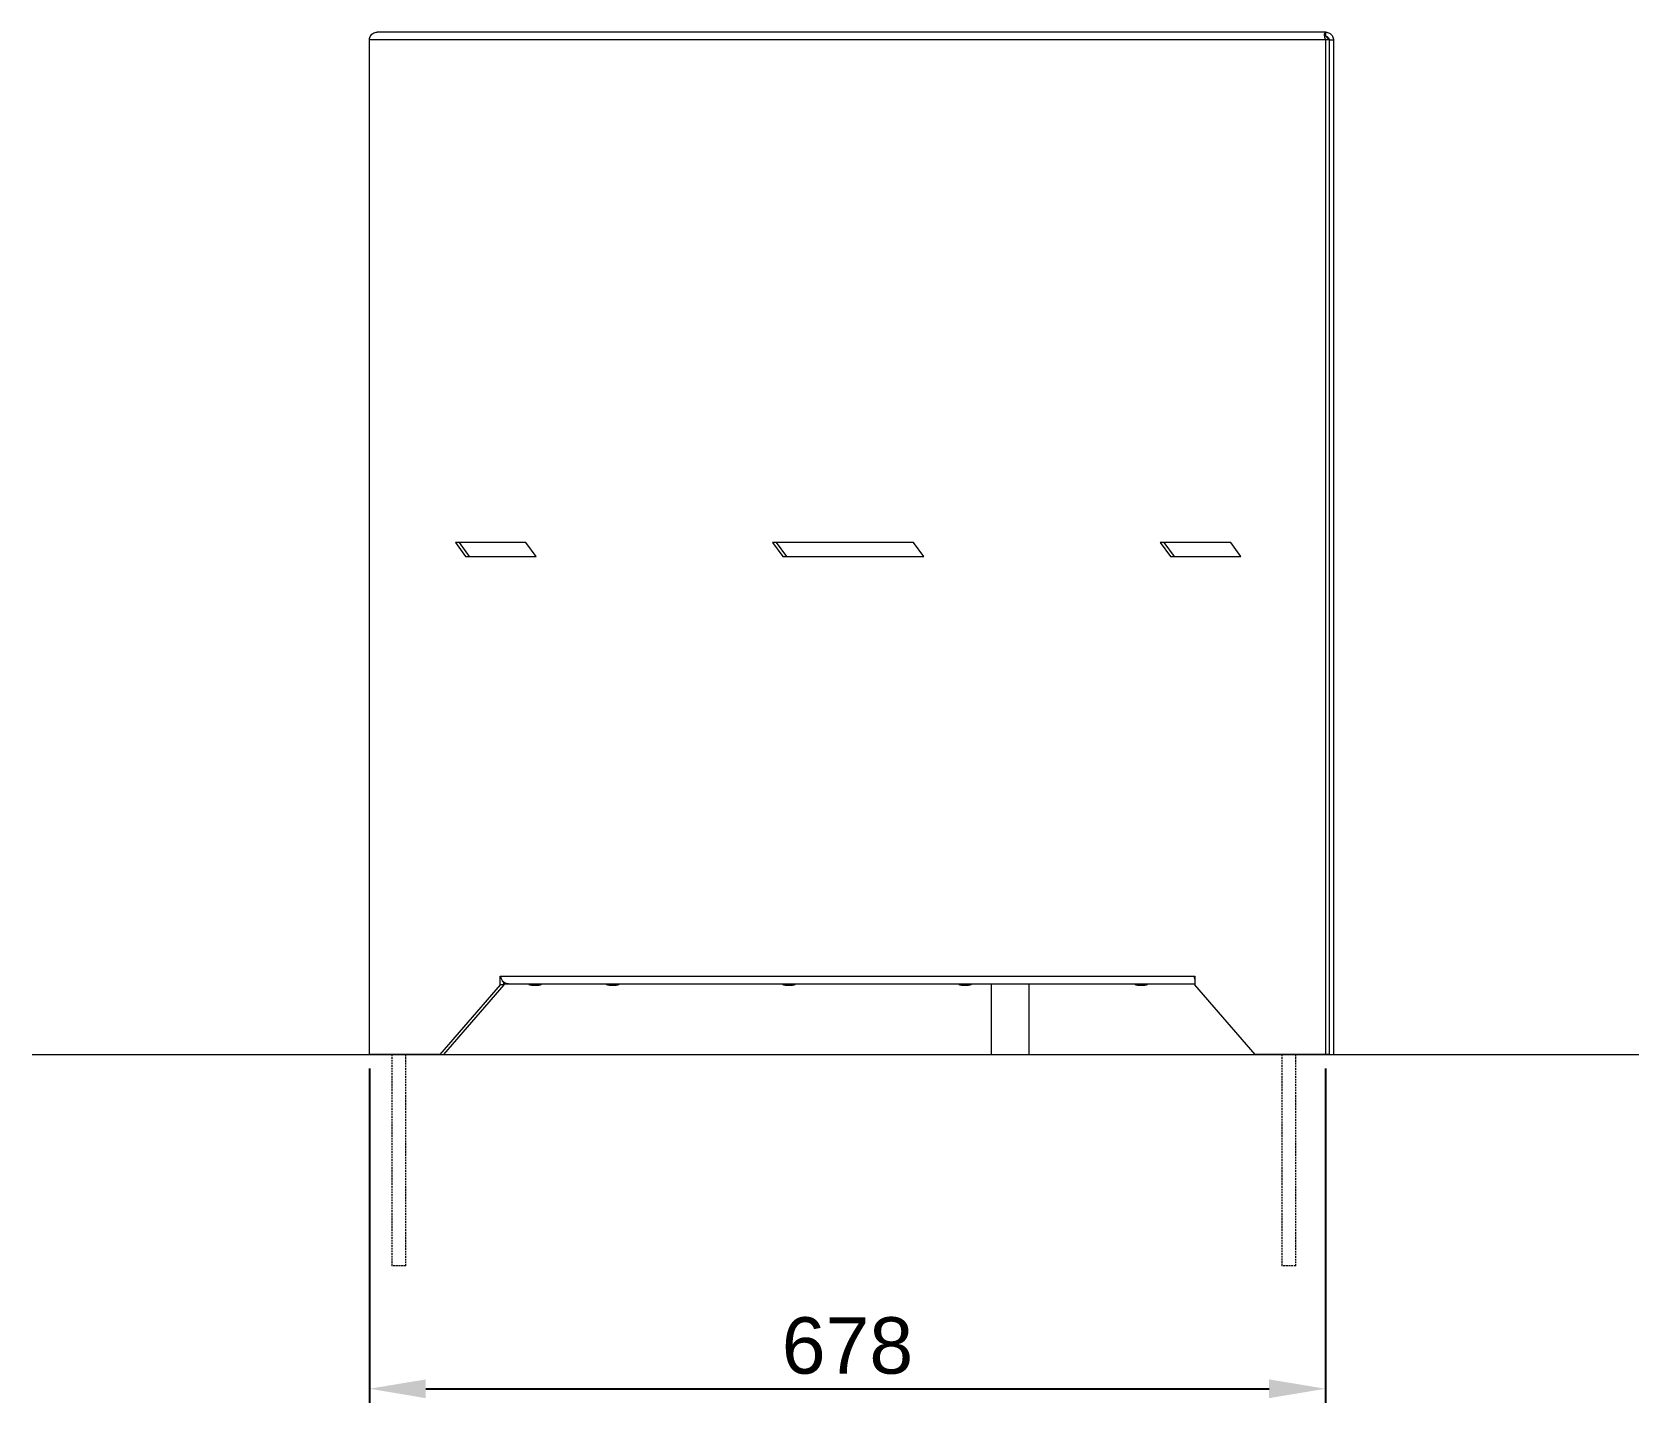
# Model space of a CAD drawing. Header units: millimetres. Extents: x -87 to 4552, y -97 to 2881.
# Drawn here: x 3412 to 4552, y 1909 to 2881 of the extents above; entities that cross this region are included whole.
import ezdxf

# ---------------------------------------------------------------- set-up
doc = ezdxf.new("R2010")
doc.units = ezdxf.units.MM
doc.linetypes.add('HIDDEN', pattern=[1.905, 1.27, -0.635])
for name, color, linetype, lineweight in [('ZANO_R', 7, 'Continuous', 0), ('ZANO_R_przerywana', 7, 'HIDDEN', 0), ('ZANO_W', 1, 'Continuous', 0)]:
    doc.layers.add(name, color=color, linetype=linetype, lineweight=lineweight)
doc.styles.get("Standard").update_dxf_attribs({"font": 'ARIALUNI.TTF'})
doc.dimstyles.new('pl i ang', dxfattribs={"dimtxt": 50, "dimasz": 50, "dimexe": 1.25, "dimexo": 0.625, "dimgap": 10, "dimtad": 1, "dimtoh": 1, "dimtxsty": 'Standard', "dimcen": 2.5, "dimclrd": 1, "dimclre": 1, "dimclrt": 1, "dimadec": 0, "dimazin": 0, "dimtfac": 1, "dimtmove": 0, "dimatfit": 3, "dimfxl": 1, "dimarcsym": 1})

# ---------------------------------------------------------------- blocks, each defined once
blk = doc.blocks.new('*D395')
at = {"layer": 'ZANO_W', "color": 1, "lineweight": -2}
for p, q in [((3651.2, 2146.3), (3651.2, 1909.2)), ((4329.6, 2146.3), (4329.6, 1909.2)), ((3691.2, 1919.2), (4289.6, 1919.2))]:
    blk.add_line(p, q, dxfattribs=at)
at = {"layer": 'ZANO_W', "color": 1}
for points in [[(3691.2, 1925.8), (3691.2, 1912.5), (3651.2, 1919.2)], [(4289.6, 1912.5), (4289.6, 1925.8), (4329.6, 1919.2)]]:
    blk.add_solid(points, dxfattribs=at)
at = {"layer": 'ZANO_W', "color": 1, "insert": (3990.4, 1949.6), "char_height": 40, "attachment_point": 5}
blk.add_mtext('678', dxfattribs=at)

msp = doc.modelspace()

# ---------------------------------------------------------------- linework, layer by layer
at = {"layer": 'ZANO_R'}
for p, q in [((3651.2, 2156.3), (3651.2, 2875.9)), ((4329.6, 2875.9), (3651.2, 2875.9)), ((4329.8, 2881.3), (3656.6, 2881.3)), ((4329.6, 2875.9), (4329.6, 2156.3)), ((4332.2, 2875.9), (4329.6, 2875.9)), ((4329.8, 2879.2), (4329.8, 2881.3)), ((4329.8, 2879.1), (4329.8, 2881.3)), ((4329.8, 2881.3), (4329.8, 2881.3)), ((4332.2, 2875.9), (4332.2, 2209.3)), ((4332.2, 2875.9), (4335.2, 2875.9)), ((4332.2, 2875.9), (4332.2, 2156.3)), ((4332.2, 2875.9), (4332.2, 2875.9)), ((4335.2, 2875.9), (4335.2, 2156.3)), ((4332.2, 2534.3), (4332.2, 2534.3)), ((4332.2, 2529.3), (4332.2, 2529.3)), ((3762.3, 2519.3), (3712.3, 2519.3)), ((3712.3, 2519.3), (3719.5, 2509.3)), ((3714.9, 2519.3), (3722.1, 2509.3)), ((3719.5, 2509.3), (3769.5, 2509.3)), ((3769.5, 2509.3), (3762.3, 2519.3)), ((4037.3, 2519.3), (3937.3, 2519.3)), ((3937.3, 2519.3), (3944.5, 2509.3)), ((3939.9, 2519.3), (3947.1, 2509.3)), ((3944.5, 2509.3), (4044.5, 2509.3)), ((4044.5, 2509.3), (4037.3, 2519.3)), ((4262.3, 2519.3), (4212.3, 2519.3)), ((4212.3, 2519.3), (4219.5, 2509.3)), ((4214.9, 2519.3), (4222.1, 2509.3)), ((4219.5, 2509.3), (4269.5, 2509.3)), ((4269.5, 2509.3), (4262.3, 2519.3)), ((4332.2, 2499.3), (4332.2, 2499.3)), ((4332.2, 2494.3), (4332.2, 2494.3)), ((3744, 2211.7), (3744.5, 2211.7)), ((3744, 2205.7), (3744, 2211.7)), ((3744.5, 2211.7), (4236.3, 2211.7)), ((4236.3, 2211.7), (4236.8, 2211.7)), ((4236.8, 2211.7), (4236.8, 2205.7)), ((3744, 2205.7), (3701.2, 2156.3)), ((3746.6, 2205.7), (3703.8, 2156.3)), ((3746.6, 2205.7), (3703.8, 2156.3)), ((3746.6, 2205.7), (3744, 2205.7)), ((3746.6, 2205.7), (3746.6, 2207.6)), ((3746.6, 2206.3), (3746.6, 2205.7)), ((3746.6, 2206.3), (3746.8, 2206.3)), ((3746.8, 2206.3), (3746.8, 2207.4)), ((3746.8, 2206.3), (3749.9, 2206.3)), ((3749.9, 2206.3), (4236.8, 2206.3)), ((3764.3, 2206.3), (3764.3, 2206.2)), ((3764.3, 2206.2), (3773.1, 2206.2)), ((3764.4, 2206), (3773, 2206)), ((3766.9, 2205.4), (3770.6, 2205.4)), ((3767.1, 2205.4), (3770.6, 2205.4)), ((3770.6, 2205.4), (3770.7, 2205.4)), ((3773, 2206), (3773.2, 2206)), ((3773.1, 2206.2), (3773.3, 2206.2)), ((3773.3, 2206.2), (3773.3, 2206.3)), ((3819.3, 2206.3), (3819.3, 2206.2)), ((3819.3, 2206.3), (3819.3, 2206.2)), ((3819.3, 2206.2), (3828.3, 2206.2)), ((3819.3, 2206.2), (3819.3, 2206.2)), ((3819.4, 2206), (3819.5, 2206)), ((3819.5, 2206), (3828.2, 2206)), ((3821.9, 2205.4), (3825.7, 2205.4)), ((3821.9, 2205.4), (3821.9, 2205.4)), ((3822, 2205.4), (3822.1, 2205.4)), ((3822.1, 2205.4), (3825.6, 2205.4)), ((3828.3, 2206.2), (3828.3, 2206.3)), ((3944.3, 2206.3), (3944.3, 2206.2)), ((3944.3, 2206.3), (3944.3, 2206.2)), ((3944.3, 2206.2), (3953.3, 2206.2)), ((3944.3, 2206.2), (3944.3, 2206.2)), ((3944.4, 2206), (3944.5, 2206)), ((3944.5, 2206), (3953.2, 2206)), ((3946.9, 2205.4), (3950.7, 2205.4)), ((3946.9, 2205.4), (3946.9, 2205.4)), ((3947, 2205.4), (3947.1, 2205.4)), ((3947.1, 2205.4), (3950.6, 2205.4)), ((3953.3, 2206.2), (3953.3, 2206.3)), ((4069.3, 2206.3), (4069.3, 2206.2)), ((4069.3, 2206.3), (4069.3, 2206.2)), ((4069.3, 2206.2), (4078.3, 2206.2)), ((4069.3, 2206.2), (4069.3, 2206.2)), ((4069.4, 2206), (4069.5, 2206)), ((4069.5, 2206), (4078.2, 2206)), ((4071.9, 2205.4), (4075.7, 2205.4)), ((4071.9, 2205.4), (4071.9, 2205.4)), ((4072, 2205.4), (4072.1, 2205.4)), ((4072.1, 2205.4), (4075.6, 2205.4)), ((4078.3, 2206.2), (4078.3, 2206.3)), ((4092.4, 2206.3), (4092.4, 2156.3)), ((4119.3, 2156.3), (4119.3, 2206.3)), ((4194.3, 2206.3), (4194.3, 2206.2)), ((4194.3, 2206.2), (4203.3, 2206.2)), ((4194.5, 2206), (4203.2, 2206)), ((4196.9, 2205.4), (4200.7, 2205.4)), ((4197.1, 2205.4), (4200.6, 2205.4)), ((4200.6, 2205.4), (4200.6, 2205.4)), ((4200.7, 2205.4), (4200.7, 2205.4)), ((4203.2, 2206), (4203.2, 2206)), ((4203.3, 2206.2), (4203.3, 2206.3)), ((4203.3, 2206.2), (4203.3, 2206.3)), ((4203.3, 2206.2), (4203.3, 2206.2)), ((4279.6, 2156.3), (4236.8, 2205.7)), ((4332.2, 2209.3), (4332.2, 2209.3)), ((4332.2, 2206.3), (4332.2, 2206.3)), ((4332.2, 2206.3), (4332.2, 2156.3)), ((3701.2, 2156.3), (3651.2, 2156.3)), ((3701.2, 2156.3), (3703.8, 2156.3)), ((3703.8, 2156.3), (3703.8, 2156.3)), ((4092.4, 2156.3), (4105.5, 2156.3)), ((4105.5, 2156.3), (4119.3, 2156.3)), ((4329.6, 2156.3), (4279.6, 2156.3)), ((4332.2, 2156.3), (4329.6, 2156.3)), ((4332.2, 2162.3), (4332.2, 2162.3)), ((4332.2, 2156.3), (4332.2, 2156.3)), ((4332.2, 2156.3), (4335.2, 2156.3))]:
    msp.add_line(p, q, dxfattribs=at)
msp.add_lwpolyline([(3411.9, 2156.3), (4551.9, 2156.3)], dxfattribs=at)
for centre, radius, start, end in [((3764.5, 2206.2), 0.2, 180, 251.5078), ((3768.8, 2219), 13.8, 251.5078, 262.1154), ((3767.1, 2206.4), 1, 262.1154, 270), ((3770.6, 2206.4), 1, 270, 277.8846), ((3768.8, 2219), 13.8, 277.8846, 288.4922), ((3773.1, 2206.2), 0.2, 288.4922, 0), ((3819.5, 2206.2), 0.2, 180, 251.5078), ((3819.5, 2206.2), 0.2, 180, 251.5078), ((3823.8, 2219), 13.8, 251.5078, 262.1154), ((3823.8, 2219), 13.8, 251.5078, 262.1154), ((3822.1, 2206.4), 1, 262.1154, 270), ((3822, 2206.4), 1, 262.1154, 270), ((3825.6, 2206.4), 1, 270, 277.8846), ((3823.8, 2219), 13.8, 277.8846, 288.4922), ((3828.1, 2206.2), 0.2, 288.4922, 0), ((3944.5, 2206.2), 0.2, 180, 251.5078), ((3944.5, 2206.2), 0.2, 180, 251.5078), ((3948.8, 2219), 13.8, 251.5078, 262.1154), ((3947.1, 2206.4), 1, 262.1154, 270), ((3947, 2206.4), 1, 262.1154, 270), ((3950.6, 2206.4), 1, 270, 277.8846), ((3948.8, 2219), 13.8, 277.8846, 288.4922), ((3953.1, 2206.2), 0.2, 288.4922, 0), ((4069.5, 2206.2), 0.2, 180, 251.5078), ((4069.5, 2206.2), 0.2, 180, 251.5078), ((4073.8, 2219), 13.8, 251.5078, 262.1154), ((4073.8, 2219), 13.8, 251.5078, 262.1154), ((4072.1, 2206.4), 1, 262.1154, 270), ((4072, 2206.4), 1, 262.1154, 270), ((4075.6, 2206.4), 1, 270, 277.8846), ((4073.8, 2219), 13.8, 277.8846, 288.4922), ((4078.1, 2206.2), 0.2, 288.4922, 0), ((4194.5, 2206.2), 0.2, 180, 251.5078), ((4198.8, 2219), 13.8, 251.5078, 262.1154), ((4197.1, 2206.4), 1, 262.1154, 270), ((4200.6, 2206.4), 1, 270, 277.8846), ((4200.6, 2206.4), 1, 270, 277.8846), ((4198.8, 2219), 13.8, 277.8846, 288.4922), ((4198.8, 2219), 13.8, 277.8846, 288.4922), ((4203.1, 2206.2), 0.2, 288.4922, 0), ((4203.1, 2206.2), 0.2, 288.4922, 0)]:
    msp.add_arc(centre, radius, start, end, dxfattribs=at)
for points, knots in [([(3651.2, 2875.9), (3651.3, 2876.4), (3651.4, 2877.5), (3652.3, 2879.1), (3653.6, 2880.4), (3655.1, 2881.1), (3656.1, 2881.2), (3656.6, 2881.3)], [0, 0, 0, 0, 0.178445, 0.395952, 0.613462, 0.830975, 1, 1, 1, 1]), ([(4329.8, 2881.3), (4329.5, 2881.1), (4328.9, 2880.9), (4328.5, 2879), (4329, 2877.1), (4329.5, 2876), (4329.6, 2875.9)], [0, 0, 0, 0, 0.312954, 0.626331, 0.939712, 1, 1, 1, 1]), ([(4329.8, 2881.3), (4330.7, 2881.1), (4332.4, 2880.9), (4334.5, 2879), (4335.1, 2877.1), (4335.2, 2876), (4335.2, 2875.9)], [0, 0, 0, 0, 0.312953, 0.62633, 0.939713, 1, 1, 1, 1]), ([(4330.5, 2877.6), (4330.4, 2877.8), (4330.2, 2878), (4330, 2878.4), (4329.9, 2878.7), (4329.8, 2879), (4329.8, 2879.1), (4329.8, 2879.2)], [0, 0, 0, 0, 0.209434, 0.336913, 0.46416, 0.662626, 1, 1, 1, 1]), ([(4329.8, 2878.3), (4330.1, 2878.2), (4330.7, 2878.2), (4331.5, 2877.6), (4332.1, 2876.8), (4332.1, 2876.2), (4332.2, 2875.9)], [0, 0, 0, 0, 0.247905, 0.495808, 0.74502, 1, 1, 1, 1]), ([(4330.5, 2877.6), (4330.5, 2877.6), (4330.7, 2877.4), (4331.1, 2876.8), (4331.8, 2876.2), (4332.2, 2875.9)], [0, 0, 0, 0, 0.026962, 0.507913, 1, 1, 1, 1]), ([(3749.9, 2206.3), (3749.4, 2206.3), (3748.3, 2206.4), (3746.8, 2207.2), (3745.5, 2208.5), (3744.7, 2210.1), (3744.6, 2211.2), (3744.5, 2211.7)], [0, 0, 0, 0, 0.1784406, 0.3959516, 0.6134619, 0.8309698, 1, 1, 1, 1]), ([(4236.3, 2211.7), (4236.3, 2211.1), (4236.4, 2210.4), (4236.7, 2209.8), (4236.8, 2209.6)], [0, 0, 0, 0, 0.712634, 1, 1, 1, 1])]:
    msp.add_open_spline(points, degree=3, knots=knots, dxfattribs=at)
at = {"layer": 'ZANO_R_przerywana'}
for p, q in [((3667, 2156.3), (3667, 2006.3)), ((3677, 2006.3), (3677, 2156.3)), ((4298.5, 2156.3), (4298.5, 2006.3)), ((4308.5, 2006.3), (4308.5, 2156.3)), ((3677, 2006.3), (3667, 2006.3)), ((4308.5, 2006.3), (4298.5, 2006.3))]:
    msp.add_line(p, q, dxfattribs=at)

# ---------------------------------------------------------------- dimensions: what is measured, and where the dimension line sits
at = {"layer": 'ZANO_W'}
dim = msp.add_linear_dim(base=(4329.6, 1919.2), p1=(3651.2, 2156.3), p2=(4329.6, 2156.3), dimstyle='pl i ang', override={"dimtxt": 40, "dimasz": 40, "dimexe": 10, "dimexo": 10, "dimtoh": 0, "dimdec": 0, "dimtdec": 0, "dimtmove": 1}, dxfattribs=at)
dim.commit()
dim.dimension.update_dxf_attribs({"geometry": '*D395', "text_midpoint": (3990.4, 1949.6)})

doc.saveas('drawing.dxf')
